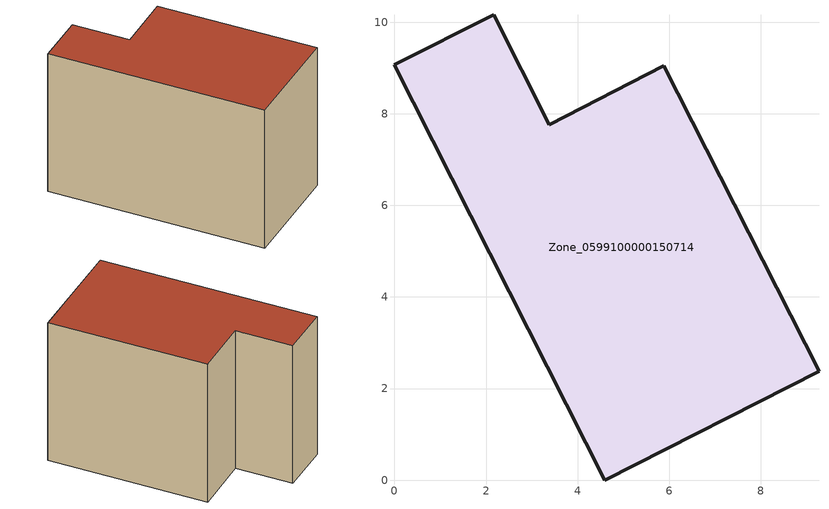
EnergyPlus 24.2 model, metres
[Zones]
Zone_0599100000150714
 floor ground (C_G): 4.59,0 0,9.07 2.17,10.16 3.38,7.76 5.88,9.05 9.27,2.38 z3.02
 wall outside (C_F): 4.59,0 9.27,2.38 5.88,9.05 3.38,7.76 2.17,10.16 0,9.07 4.59,0 z3.02:10.05
 roof outside (C_R): 0,9.07 4.59,0 9.27,2.38 5.88,9.05 3.38,7.76 2.17,10.16 z10.05
[BUILDING]
Pand.0599100000150714: North Axis=0; Terrain=City; Loads Convergence Tolerance Value=0.04; Temperature Convergence Tolerance Value=0.4; Solar Distribution=FullExterior; Maximum Number of Warmup Days=25; Minimum Number of Warmup Days=1
[Site:Location]
Rotterdam.The.Hague.AP_ZH_NLD Design_Conditions: Latitude=51.96; Longitude=4.45; Time Zone=1; Elevation=-4.5
[SITE:GROUNDTEMPERATURE:BUILDINGSURFACE]
18, 18, 18, 18, 18, 18, 18, 18, 18, 18, 18, 18
[MATERIAL] Thermal Absorptance=0.9; Solar Absorptance=0.7; Visible Absorptance=0.7
Name | Roughness | Thickness | Conductivity | Density | Specific Heat
G.TC.1946 | MediumSmooth | 0.15 | 1 | 540 | 1210
F.TC.1946 | Rough | 0.3 | 0.857143 | 1920 | 840
R.TC.1946 | MediumRough | 0.2 | 0.909091 | 1500 | 1000
[CONSTRUCTION]
C_G: G.TC.1946
C_F: F.TC.1946
C_R: R.TC.1946
[ZONE]
Zone_0599100000150714: Type=1; Multiplier=1; Ceiling Height=Autocalculate; Volume=Autocalculate; Floor Area=autocalculate; Part of Total Floor Area=Yes
[ZONEINFILTRATION:DESIGNFLOWRATE]
Infil_Zone_0599100000150714: Zone or ZoneList or Space or SpaceList=Zone_0599100000150714; Schedule=AlwaysOn; Design Flow Rate Calculation Method=Flow/Area; Flow Rate per Floor Area=0.003; Constant Term Coefficient=1; Temperature Term Coefficient=0; Velocity Term Coefficient=0; Velocity Squared Term Coefficient=0
[HVACTEMPLATE:ZONE:IDEALLOADSAIRSYSTEM]
Zone_0599100000150714: Maximum Heating Supply Air Temperature=50; Minimum Cooling Supply Air Temperature=13; Maximum Heating Supply Air Humidity Ratio=0.0156; Minimum Cooling Supply Air Humidity Ratio=0.0077; Heating Limit=NoLimit; Cooling Limit=NoLimit; Dehumidification Control Type=ConstantSensibleHeatRatio; Cooling Sensible Heat Ratio=0.7; Dehumidification Setpoint=60; Humidification Control Type=None; Humidification Setpoint=30; Outdoor Air Method=None; Outdoor Air Flow Rate per Person=0.00944; Outdoor Air Flow Rate per Zone Floor Area=0; Outdoor Air Flow Rate per Zone=0; Demand Controlled Ventilation Type=None; Outdoor Air Economizer Type=NoEconomizer; Heat Recovery Type=None; Sensible Heat Recovery Effectiveness=0.7; Latent Heat Recovery Effectiveness=0.65
[ZONECONTROL:THERMOSTAT]
ThermostatControl_Zone_0599100000150714: Zone or ZoneList=Zone_0599100000150714; Control Type Schedule=DualSetpointControlType; Control 1=Thermostat_Zone_0599100000150714; Temperature Difference Between Cutout And Setpoint=0
[THERMOSTATSETPOINT:DUALSETPOINT]
Thermostat_Zone_0599100000150714: Heating Setpoint Temperature Schedule=HeatingSetpoint_Zone_0599100000150714; Cooling Setpoint Temperature Schedule=CoolingSetpoint_Zone_0599100000150714
[SCHEDULE:COMPACT]
HeatingSetpoint_Zone_0599100000150714: Through: 12/31, For: AllDays, Until: 24:00, 21
CoolingSetpoint_Zone_0599100000150714: Through: 12/31, For: AllDays, Until: 24:00, 24
DualSetpointControlType: Through: 12/31, For: AllDays, Until: 24:00, 4
AlwaysOn: Through: 12/31, For: AllDays, Until: 24:00, 1
